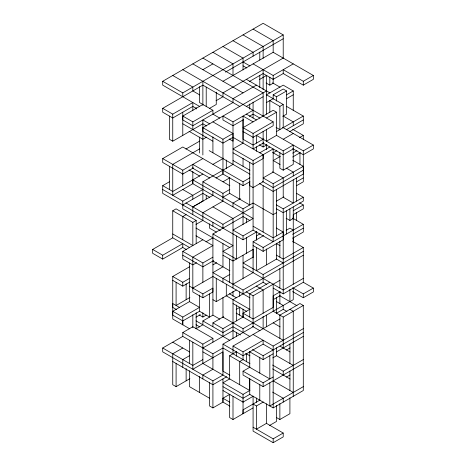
<?xml version="1.0" encoding="UTF-8"?>
<svg xmlns="http://www.w3.org/2000/svg" width="466" height="466" viewBox="0 0 466 466"><rect width="100%" height="100%" fill="white"/><g stroke="black" fill="none" stroke-linecap="round" stroke-linejoin="round"><path stroke-width="0.7" d="M169.397 189.516L169.397 166.321M189.691 266.703L172.746 276.484L172.746 315.138L182.788 320.94L199.733 311.154M152.656 249.427L162.704 255.228L182.788 243.631L182.788 247.493L162.704 259.09L152.656 253.294L152.656 249.427L172.746 237.835L172.746 210.772L176.09 208.844L196.174 220.435L196.174 243.631M182.788 320.457L182.788 324.802L182.788 317.072L172.746 311.276L172.746 319.006L189.691 328.792M196.594 262.713L192.831 264.892L182.788 259.09L182.788 251.36L202.873 239.763M182.788 185.649L182.788 173.329M202.873 104.471L182.788 116.069L182.788 119.937L192.831 125.733L233 102.543L233 98.675L256.434 85.144M192.831 342.201L192.831 369.258L222.958 351.865L222.958 375.054L212.915 380.856L162.704 351.865L162.704 347.997L182.788 336.4L212.915 353.793L222.958 347.997L249.945 363.579M199.733 148.805L172.746 164.387L172.746 195.312L192.831 183.715L192.831 171.395M219.818 118.125L212.915 114.135L212.915 110.273L192.831 121.871L192.831 129.6M212.915 342.201L212.915 338.333L202.873 344.129L202.873 347.997L233 330.604L240.532 334.949M202.873 282.285L202.873 266.342M202.873 201.353L202.873 181.781L233 164.387L233 133.462L212.915 121.871M195.965 328.792L202.873 324.802L202.873 320.94L212.915 315.138L212.915 233.967L243.042 216.574L249.945 220.558M229.86 394.259L222.958 398.249L222.958 402.111L212.915 407.913L209.566 405.979L209.566 382.301M222.958 158.108L222.958 174.051L216.055 178.035M229.651 378.922L229.651 355.727L236.769 351.62M280.078 318.884L233 346.063L233 353.793M233 296.294L233 291.221M233 288.081L233 218.502L212.915 206.91M239.693 384.718L239.693 361.529L243.042 359.595M239.693 315.138L239.693 307.17M239.693 296.294L239.693 291.949M243.042 401.144L243.042 413.709L243.042 409.841L259.987 400.061M243.042 309.104L243.042 317.072L243.042 313.21L249.945 309.22M243.042 119.937L243.042 143.126L233 148.928L253.085 160.52L273.169 148.928L273.169 172.117L263.127 177.919L273.169 183.715L303.296 166.321L303.296 181.781L296.393 185.771M249.735 378.922L249.735 390.514L202.244 363.096M249.735 367.325L249.735 351.381M249.735 317.072L249.735 293.883L269.826 282.285M249.735 162.453L249.735 185.649L253.085 187.582L263.127 181.781L263.127 154.724L233 137.33L222.958 143.126L202.873 131.534L202.873 127.667L266.476 90.946M280.078 280.229L253.085 295.811L253.085 326.736M253.085 257.401L253.085 249.427M273.169 183.715L273.169 241.697L253.085 230.099L253.085 187.099M253.085 187.582L253.085 160.52M253.085 137.086L253.085 148.928L263.756 142.765M256.434 239.524L256.434 235.901L260.197 233.722M263.127 313.21L263.127 290.015L256.224 286.031M263.127 185.649L263.127 232.033M263.127 131.29L263.127 146.994L266.896 144.821M263.127 89.74L263.127 69.684M263.127 58.332L263.127 46.495L243.042 34.898M269.826 112.207L269.826 100.609L279.868 106.405L283.212 104.471L283.212 127.667M303.296 328.67L303.296 390.52L273.169 407.913L273.169 346.063L303.296 328.67L303.296 305.475L299.953 303.547L279.868 315.138L279.868 338.333M273.169 284.219L273.169 307.409L253.085 319.006L243.042 313.21M273.169 78.865L273.169 83.216L269.826 85.15L266.057 82.971M276.519 235.901L276.519 189.511M279.868 257.156L279.868 241.213M279.868 152.306L279.868 168.255L283.212 170.183L293.254 164.387L293.254 149.167M279.868 106.405L279.868 129.6L276.099 127.422M283.212 347.997L283.212 317.072L279.868 315.138M276.309 228.049L283.212 232.033L283.212 293.883L303.296 282.285L303.296 247.493L292.631 241.336M283.212 170.183L283.212 154.24M283.212 58.332L283.212 34.898L263.127 23.3L162.704 81.282L162.704 85.144L199.733 106.528M293.254 396.316L293.254 311.276L289.91 309.342M293.254 242.18L293.254 237.107M293.254 284.219L293.254 206.91M293.254 110.757L293.254 90.946L283.212 85.144L266.267 94.93M303.296 154.485L303.296 174.051L273.169 191.444L259.364 183.476M289.491 131.773L303.296 123.799L303.296 116.069L286.351 106.283M202.873 69.684L212.915 63.889M162.704 81.282L182.788 92.88L283.212 34.898M196.594 108.578L192.831 106.405L172.746 118.003L162.704 112.207L162.704 108.339L202.873 85.144L239.903 106.528M225.468 72.102L283.212 38.76M222.958 81.282L273.169 52.291L313.344 75.48L313.344 79.348L303.296 85.144L283.212 73.552L283.212 69.684L303.296 81.282L313.344 75.48M162.704 108.339L172.746 114.135L192.831 102.543L192.831 110.757M283.212 58.087L222.958 92.88L222.958 96.742L216.055 100.732M249.322 81.521L263.127 73.552L273.169 79.348L283.841 73.185M209.356 108.462L216.265 104.471L216.265 92.151M259.364 79.593L266.896 75.242M253.085 63.889L273.169 75.48L293.254 63.889M169.397 116.069L169.397 139.264L172.746 141.198L202.873 123.799L202.873 119.937L209.776 123.921M246.182 106.528L263.127 96.742M193.454 167.894L182.788 174.051L162.704 162.453L162.704 158.591L182.788 146.994L243.042 181.781L249.945 177.796M273.169 99.159L273.169 94.808L283.212 89.012L286.561 90.946L286.561 114.135L282.798 116.314M185.922 149.05L199.733 141.076M206.636 137.091L202.873 139.264L189.062 131.29M243.671 119.57L233 125.733L222.958 119.937L222.958 116.069L233 121.865L253.085 110.273M266.267 102.66L273.169 98.675M273.169 94.808L276.519 96.742L286.561 90.946M249.322 116.314L253.085 114.135L259.987 118.125M286.351 94.93L293.254 90.946M286.351 98.798L293.254 94.808M202.873 127.667L222.958 139.264L233 133.462M266.476 118.003L276.519 112.207L276.519 135.396L266.476 141.192L266.476 129.6M162.704 158.591L182.788 170.189L202.873 158.591M256.853 231.794L243.042 239.763L162.704 193.378L162.704 185.649L169.607 181.664M276.519 112.207L273.169 110.273L243.042 127.667L253.085 133.462L273.169 121.865L273.169 125.733L253.085 137.33L243.042 131.529M212.915 164.387L222.958 158.591L222.958 139.264M202.873 174.051L172.746 191.444L162.704 185.649M263.756 138.897L253.085 145.06L243.042 139.264L243.042 116.069L253.085 121.865M276.309 131.651L303.296 116.069M286.351 129.717L303.296 119.937M259.783 152.79L269.826 146.994M283.212 139.264L293.254 133.462M162.704 189.516L182.788 201.108L202.873 189.516M182.788 204.976L202.873 193.378L209.776 197.363M222.958 181.781L229.86 177.796M273.169 152.79L276.938 150.617M299.533 137.569L303.296 135.396L303.296 139.264M256.224 135.274L283.212 150.856L293.254 145.06L293.254 148.928L283.212 154.724L263.127 143.126M192.831 214.64L192.831 206.91L212.915 195.312L212.915 191.444M280.078 156.535L273.169 160.52L280.078 164.51M192.831 206.91L202.873 201.108M186.132 214.64L182.788 216.574L182.788 239.763M202.873 181.781L222.958 193.378L229.86 189.394M292.631 153.157L297.023 150.617M222.958 197.246L229.86 193.256M222.958 170.183L222.958 174.051L243.042 185.649L249.945 181.664M292.631 157.019L300.162 152.673M276.309 135.274L303.296 150.856L313.344 145.06L313.344 148.928L303.296 154.724L292.631 148.561M172.746 210.772L192.831 222.369L196.174 220.435M195.97 224.426L202.873 220.435L202.873 212.706L222.958 201.108L222.958 193.378M240.532 198.691L233 203.042L233 206.91M303.296 170.183L273.169 187.582L262.498 181.42M192.831 183.715L192.831 179.853L243.042 208.838L253.085 203.042L273.169 214.64L276.519 212.706M185.922 202.92L222.958 224.303L253.085 206.91M296.393 181.903L303.296 177.919M206.013 241.819L212.915 237.835M276.309 201.23L283.841 196.879M276.309 204.854L283.212 208.838L303.296 197.246L303.296 201.108L283.212 212.706L276.309 208.721M192.202 183.354L253.085 218.502L233 230.099L243.042 235.901L253.085 230.099M182.788 251.36L202.873 262.958L212.915 257.156M293.254 210.772L303.296 204.976L303.296 208.844L293.254 214.64L293.254 218.985M182.788 255.228L202.873 266.82L213.545 260.663M172.746 276.484L182.788 282.285L189.691 278.301M212.915 264.892L216.678 262.713M233 284.219L253.085 272.622L253.085 241.697L263.756 235.534M286.141 218.263L289.91 220.435L293.254 218.502M172.746 280.351L182.788 286.147L189.691 282.163M253.294 249.304L233 261.024L222.958 255.228M283.212 232.033L273.169 237.829L253.085 226.237M286.141 230.344L289.91 228.165L293.254 230.099M192.831 288.081L212.915 276.484L249.945 297.867M253.085 241.697L263.127 247.493L303.296 224.303L303.296 232.033L292.631 238.196M253.085 257.156L243.042 262.958L263.127 274.556L303.296 251.36M253.085 245.565L263.127 251.36L283.212 239.763L283.212 208.838M292.631 234.328L303.296 228.165M189.901 297.506L176.09 305.475L176.09 282.285M229.86 274.433L222.958 278.418L222.958 282.285M172.746 311.276L189.691 301.49M189.481 286.147L202.873 293.883L212.915 288.081L212.915 291.949L202.873 297.745L192.831 291.949L192.831 257.156L212.915 245.565L195.965 235.779M303.296 247.493L283.212 259.09L276.309 255.106M182.788 317.072L199.733 307.286M212.915 299.679L216.265 301.613L236.349 290.015M195.965 317.195L200.363 314.661M222.958 243.631L222.958 266.82L212.915 272.622L243.042 290.015L303.296 255.228M199.104 314.9L202.873 317.072L206.217 315.138M263.337 282.163L233 299.679L233 338.572M182.788 336.4L182.788 332.538L192.831 326.736L212.915 338.333M212.915 326.736L212.915 322.874L223.587 316.711M236.14 309.465L239.903 307.286M182.788 347.997L172.746 353.793L172.746 384.718L176.09 386.652L189.901 378.677M280.078 291.827L273.169 295.811L273.169 311.515M303.296 278.418L283.212 290.015L243.042 266.82M212.915 322.874L222.958 328.67L243.671 316.711M273.169 299.679L280.078 295.694M189.691 355.605L182.788 359.595L182.788 367.325M222.958 317.072L243.042 328.67L293.254 299.679L293.254 288.081M292.631 287.72L303.296 293.883L313.344 288.081L313.344 291.949L303.296 297.745L292.631 291.588M229.86 375.177L222.958 371.192L222.958 344.129L253.714 326.375M276.309 313.327L283.212 309.342L286.98 311.515M202.873 359.595L192.831 365.391L162.704 347.997M283.212 317.072L303.296 305.475M233 346.063L243.042 351.859L263.127 340.267L263.127 344.129L273.169 349.931M263.127 344.129L243.042 355.727L222.958 344.129M226.721 376.744L212.915 384.718L172.746 361.529M252.456 349.564L263.127 355.727L303.296 332.538M229.86 378.8L222.958 382.784L243.042 394.382L249.945 390.397M303.296 363.457L263.127 386.652L243.042 375.054L243.042 371.186L249.945 367.202M249.322 351.62L263.127 359.595L273.169 353.793M276.309 351.981L303.296 336.4M272.75 357.9L276.519 355.727L276.519 347.752M286.351 350.053L290.12 347.875M243.042 371.186L263.127 382.784L273.169 376.988M272.546 365.029L283.212 371.186L303.296 359.595M249.945 394.259L243.042 398.249L222.958 386.652M222.958 390.52L243.042 402.111L253.085 396.316M286.351 377.111L290.12 374.932M229.651 394.382L229.651 417.577L233 419.505L253.085 407.913M253.085 404.045L256.434 405.979L263.337 401.995M303.296 386.652L269.826 405.979L269.826 382.784M266.476 423.373L256.434 429.169L256.434 405.979M269.616 425.429L276.519 421.439L276.519 405.496M276.519 417.577L279.868 419.505L289.91 413.709L289.91 397.766M253.085 427.24L273.169 438.832L283.212 433.036L283.212 436.904L273.169 442.7L253.085 431.102L253.085 396.071M253.085 29.096L273.169 40.693L273.169 52.53M233 40.693L253.085 52.291L253.085 56.159M222.958 46.495L243.042 58.087L243.042 69.929M243.042 61.955L249.945 65.939M243.042 65.823L246.811 67.995M272.546 82.855L280.078 87.2M212.915 52.291L233 63.889L233 75.725M246.392 79.348L270.035 92.996M202.873 58.087L263.127 92.88L263.127 116.069M266.267 94.691L283.212 104.471M192.831 63.889L243.042 92.88M283.212 116.069L293.254 121.871L293.254 125.733M292.631 129.239L303.296 135.396M182.788 69.684L273.169 121.865M282.588 127.305L313.344 145.06M246.392 114.135L256.434 119.937M172.746 75.48L192.831 87.078L192.831 90.946L199.733 94.93M212.915 110.273L199.524 102.543L199.524 86.594M292.631 160.158L303.296 166.321M259.364 144.821L263.127 146.994M272.546 152.429L280.078 156.78M286.351 168.133L293.254 172.117L293.254 175.985M206.636 125.977L202.873 123.799L202.873 154.968M229.231 139.019L233 141.198L233 121.865M182.788 116.069L192.831 121.871M272.546 171.756L283.212 177.919L283.212 197.246L293.254 203.042L293.254 179.847M182.788 123.799L212.915 141.198M233 152.79L253.085 164.387L263.127 158.591L263.127 154.724M296.393 193.256L303.296 197.246M233 160.52L249.945 170.306M209.147 150.617L249.945 174.173M299.533 202.803L303.296 204.976M292.631 218.14L303.296 224.303M229.86 185.771L192.831 164.387L192.831 168.255M192.202 167.894L209.776 178.035M189.062 169.944L199.733 176.107M182.788 189.516L192.831 195.312L192.831 199.18M276.309 243.508L280.078 245.681M276.309 258.968L283.212 262.958M220.447 230.583L182.788 208.844L182.788 201.108M216.469 232.155L209.566 228.171L209.566 223.82M303.296 282.285L313.344 288.081M212.915 233.967L233 245.565L222.958 251.36L236.349 259.09L236.349 235.901M195.965 228.049L229.86 247.615M266.896 284.458L263.127 282.285L263.127 274.556M273.169 288.081L283.212 293.883M172.746 233.967L192.831 245.565L192.831 222.369M279.868 295.811L297.023 305.719M172.746 237.835L189.691 247.615M212.915 261.024L229.86 270.81M182.159 247.131L186.551 249.671M276.309 301.49L283.212 305.475L283.212 309.342M246.182 291.827L253.085 295.811M273.169 311.276L280.078 315.261M229.441 293.761L236.349 297.745M226.097 295.694L249.945 309.465M273.169 322.874L280.078 326.858M233 303.547L246.811 311.515M236.14 313.088L283.212 340.267M252.456 326.375L259.987 330.72M280.078 346.186L290.12 351.981M253.085 334.466L273.169 346.063M199.524 307.409L189.481 301.613L189.481 262.958M212.915 315.138L219.818 319.128M249.945 336.522L233 326.736L222.958 332.538L202.873 320.94M276.309 355.605L293.254 365.391M179.649 307.531L172.746 303.547L172.746 307.409L176.509 309.587M195.965 320.818L229.86 340.39M195.965 324.685L199.733 326.858M245.553 353.31L249.945 355.849M272.546 368.891L290.12 379.039M229.651 355.727L269.826 378.922L269.826 355.727M273.169 380.856L293.254 392.448M182.788 332.538L202.873 344.129M202.873 351.865L212.915 357.661M272.546 392.087L283.212 398.249L283.212 402.111M172.746 342.201L189.691 351.981M273.169 407.913L249.735 394.382L249.735 378.439M222.958 398.249L229.86 402.234M266.267 423.25L283.212 433.036M229.86 406.102L222.958 402.111L222.958 378.922M209.566 398.249L189.481 386.652L189.481 370.709M303.296 81.282L303.296 85.144M303.296 150.856L303.296 154.724M303.296 293.883L303.296 297.745M299.953 152.79L299.953 164.387M296.603 177.919L296.603 201.108M296.603 212.706L296.603 220.68M289.91 208.838L289.91 220.435M289.91 289.293L289.91 301.613M289.91 343.891L289.91 363.457M289.91 370.948L289.91 390.514M286.561 210.772L286.561 233.967M283.212 150.856L283.212 154.724M283.212 371.186L283.212 375.054M279.868 268.515L279.868 288.081M279.868 291.466L279.868 303.785M279.868 403.562L279.868 419.505M276.519 96.742L276.519 101.093M276.519 243.147L276.519 259.09L256.434 270.688L256.434 247.493M276.519 297.261L276.519 313.21M273.169 75.48L273.169 79.348M273.169 438.832L273.169 442.7M269.826 77.175L269.826 85.15M266.476 75.486L266.476 114.135M266.476 144.577L266.476 149.65M266.476 248.943L266.476 264.892M266.476 315.138L266.476 326.736M266.476 403.806L266.476 423.617M263.127 247.493L263.127 251.36M263.127 316.35L263.127 328.67M263.127 355.727L263.127 359.595M263.127 382.784L263.127 386.652M259.783 52.046L259.783 60.021M259.783 75.242L259.783 87.561M259.783 357.177L259.783 373.12M259.783 384.234L259.783 400.178M256.434 135.157L256.434 143.126M256.434 146.749L256.434 151.339M256.434 231.55L256.434 240.246M256.434 398.005L256.434 402.356M253.085 102.06L253.085 118.003M253.085 133.462L253.085 137.33M249.735 103.988L249.735 109.061M249.735 181.781L249.735 204.976L229.651 193.378L229.651 177.435M246.392 218.502L246.392 222.853M246.392 237.345L246.392 253.294M246.392 353.793L246.392 361.767M243.042 158.347L243.042 166.321M243.042 181.781L243.042 185.649M243.042 208.838L243.042 224.542M243.042 235.901L243.042 239.763M243.042 255.228L243.042 278.418M243.042 290.015L243.042 293.883M243.042 328.67L243.042 332.538M243.042 351.859L243.042 359.834M243.042 394.382L243.042 402.111M239.693 183.231L239.693 199.174M236.349 304.991L236.349 320.94M236.349 332.293L236.349 336.644M236.349 351.865L236.349 356.21M233 396.316L233 419.505M229.651 259.09L229.651 282.285M226.307 160.042L226.307 168.739M226.307 284.219L226.307 295.811M222.958 224.303L222.958 228.165M222.958 297.506L222.958 317.317M222.958 328.67L222.958 336.4M216.265 278.418L216.265 301.613M212.915 136.847L212.915 152.79M212.915 222.369L212.915 226.237M212.915 353.793L212.915 369.258L202.873 375.054L202.873 378.922M212.915 380.856L212.915 407.913M209.566 293.883L209.566 317.072L199.524 311.276L199.524 295.089M206.217 87.078L206.217 106.65M206.217 195.312L206.217 198.935M202.873 81.282L202.873 105.438M202.873 262.958L202.873 266.82M202.873 293.883L202.873 297.745M202.873 312.727L202.873 317.072M202.873 347.275L202.873 363.457M199.524 137.091L199.524 153.034M199.524 376.505L199.524 392.448M196.174 107.617L196.174 109.061M196.174 312.727L196.174 328.67M192.831 314.655L192.831 327.703M189.481 340.267L189.481 363.457M186.132 283.736L186.132 299.679M186.132 368.53L186.132 380.856M182.788 92.88L182.788 96.742M182.788 112.207L182.788 135.396M182.788 170.189L182.788 174.051M182.788 282.285L182.788 286.147M176.09 363.457L176.09 386.652M172.746 114.135L172.746 141.198M162.704 255.228L162.704 259.09"/></g></svg>
